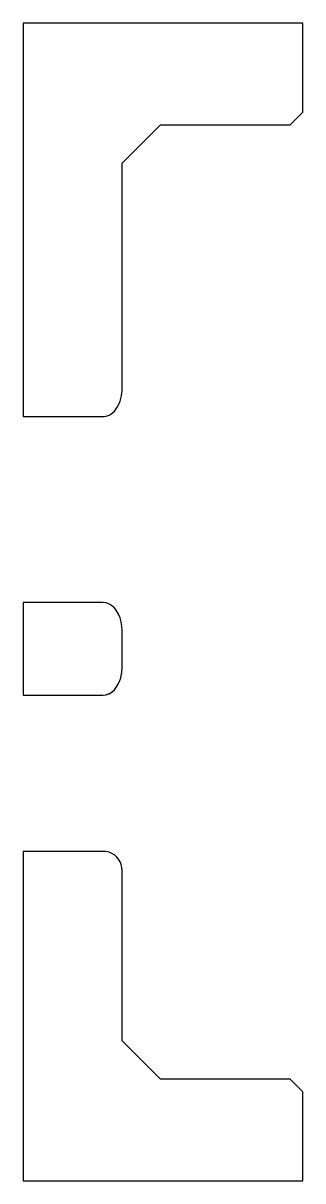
# Model space of a CAD drawing. Header units: metres. Extents: x 0 to 47.5, y 0 to 45.5.
# Drawn here: x 36.5 to 47.5, y 0 to 45.5 of the extents above.
import ezdxf

# ---------------------------------------------------------------- set-up
doc = ezdxf.new("R2010")
doc.units = ezdxf.units.M

msp = doc.modelspace()

# ---------------------------------------------------------------- linework, layer by layer
for p, q in [((47.5, 45.5), (36.5, 45.5)), ((36.5, 45.5), (36.5, 30.0413)), ((47.5, 42), (47.5, 45.5)), ((47, 41.5), (47.5, 42)), ((40.3959, 40), (41.8959, 41.5)), ((41.8959, 41.5), (47, 41.5)), ((40.3959, 31.1387), (40.3959, 40)), ((40.3682, 30.8544), (40.3867, 30.9671)), ((40.3867, 30.9671), (40.3896, 31.0211)), ((40.3896, 31.0211), (40.3959, 31.1387)), ((40.2037, 30.4098), (40.2527, 30.4937)), ((40.2527, 30.4937), (40.2742, 30.5451)), ((40.2742, 30.5451), (40.3142, 30.6405)), ((40.3142, 30.6405), (40.3294, 30.6944)), ((40.3294, 30.6944), (40.3592, 30.7996)), ((40.3592, 30.7996), (40.3682, 30.8544)), ((36.5, 30.0413), (39.6459, 30.0413)), ((39.6459, 30.0413), (39.6912, 30.0466)), ((39.6912, 30.0466), (39.7632, 30.0549)), ((39.7632, 30.0549), (39.8072, 30.0703)), ((39.8072, 30.0703), (39.8777, 30.0951)), ((39.8777, 30.0951), (39.9191, 30.1201)), ((39.9191, 30.1201), (39.9864, 30.1609)), ((39.9864, 30.1609), (40.0868, 30.2509)), ((40.0868, 30.2509), (40.1197, 30.2921)), ((40.1197, 30.2921), (40.1762, 30.3628)), ((40.1762, 30.3628), (40.2037, 30.4098)), ((39.6459, 22.7255), (36.5, 22.7255)), ((36.5, 22.7255), (36.5, 19.0914)), ((39.7632, 22.712), (39.6459, 22.7255)), ((39.7722, 22.7088), (39.7632, 22.712)), ((39.8777, 22.6718), (39.7722, 22.7088)), ((39.8858, 22.6668), (39.8777, 22.6718)), ((39.9864, 22.6059), (39.8858, 22.6668)), ((39.9934, 22.5996), (39.9864, 22.6059)), ((40.0868, 22.5159), (39.9934, 22.5996)), ((40.1762, 22.4041), (40.0868, 22.5159)), ((40.2527, 22.2731), (40.1762, 22.4041)), ((40.2555, 22.2664), (40.2527, 22.2731)), ((40.3142, 22.1263), (40.2555, 22.2664)), ((40.3592, 21.9672), (40.3142, 22.1263)), ((40.3599, 21.9633), (40.3592, 21.9672)), ((40.3867, 21.7998), (40.3599, 21.9633)), ((40.3868, 21.7978), (40.3867, 21.7998)), ((40.3954, 21.6379), (40.3868, 21.7978)), ((40.3959, 21.6289), (40.3954, 21.6379)), ((40.3959, 20.1887), (40.3959, 21.6289)), ((40.3867, 20.0171), (40.3943, 20.1593)), ((40.3943, 20.1593), (40.3959, 20.1887)), ((40.2527, 19.5437), (40.3047, 19.668)), ((40.3047, 19.668), (40.3142, 19.6905)), ((40.3142, 19.6905), (40.352, 19.8243)), ((40.352, 19.8243), (40.3592, 19.8496)), ((40.3592, 19.8496), (40.3821, 19.9894)), ((40.3821, 19.9894), (40.3867, 20.0171)), ((39.7632, 19.1049), (39.8623, 19.1397)), ((39.8623, 19.1397), (39.8777, 19.1451)), ((39.8777, 19.1451), (39.9716, 19.202)), ((39.9716, 19.202), (39.9864, 19.211)), ((39.9864, 19.211), (40.0868, 19.3009)), ((40.0868, 19.3009), (40.1762, 19.4128)), ((40.1762, 19.4128), (40.2413, 19.5243)), ((40.2413, 19.5243), (40.2527, 19.5437)), ((36.5, 19.0914), (39.6459, 19.0914)), ((39.6459, 19.0914), (39.7632, 19.1049)), ((39.6459, 12.9505), (36.5, 12.9505)), ((36.5, 12.9505), (36.5, 0)), ((39.7616, 12.9414), (39.6459, 12.9505)), ((39.7632, 12.9413), (39.7616, 12.9414)), ((39.8761, 12.9142), (39.7632, 12.9413)), ((39.8777, 12.9138), (39.8761, 12.9142)), ((39.9848, 12.8695), (39.8777, 12.9138)), ((39.9864, 12.8688), (39.9848, 12.8695)), ((40.0852, 12.8083), (39.9864, 12.8688)), ((40.0868, 12.8074), (40.0852, 12.8083)), ((40.1747, 12.7323), (40.0868, 12.8074)), ((40.1762, 12.731), (40.1747, 12.7323)), ((40.2513, 12.6432), (40.1762, 12.731)), ((40.2527, 12.6416), (40.2513, 12.6432)), ((40.313, 12.5432), (40.2527, 12.6416)), ((40.3142, 12.5413), (40.313, 12.5432)), ((40.3583, 12.4349), (40.3142, 12.5413)), ((40.3592, 12.4326), (40.3583, 12.4349)), ((40.3861, 12.3207), (40.3592, 12.4326)), ((40.3867, 12.3183), (40.3861, 12.3207)), ((40.3957, 12.2037), (40.3867, 12.3183)), ((40.3959, 12.201), (40.3957, 12.2037)), ((40.3959, 5.5), (40.3959, 12.201)), ((41.8959, 4), (40.3959, 5.5)), ((47, 4), (41.8959, 4)), ((47.5, 3.5), (47, 4)), ((47.5, 0), (47.5, 3.5)), ((36.5, 0), (47.5, 0))]:
    msp.add_line(p, q)

doc.saveas('drawing.dxf')
